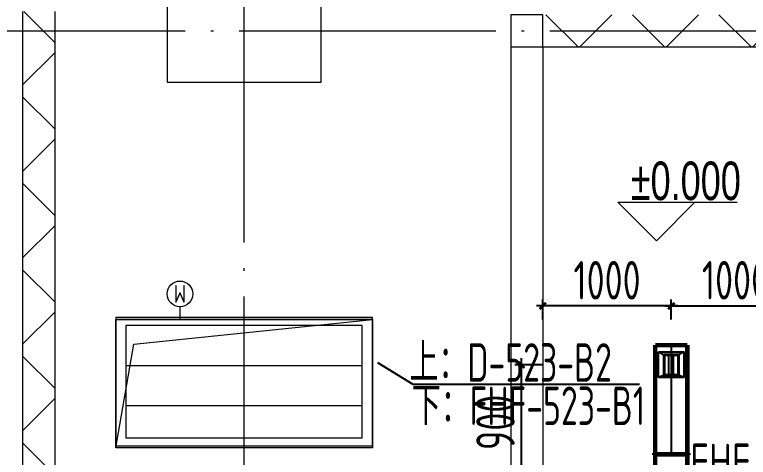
# Model space of a CAD drawing. Extents: x 4 to 13611208, y -605838 to 574722.
# Drawn here: x 13451510 to 13457222, y -12284 to -8835 of the extents above; entities that cross this region are included whole.
import ezdxf
from ezdxf.enums import TextEntityAlignment as Align

# ---------------------------------------------------------------- set-up
doc = ezdxf.new("R2010")
doc.units = 0
doc.header["$LTSCALE"] = 1000
doc.header["$MEASUREMENT"] = 0
doc.linetypes.add('CENTER2', pattern=[28.575, 19.05, -3.175, 3.175, -3.175])
doc.linetypes.add('DOTE', pattern=[2.42, 2, -0.2, 0.02, -0.2])
for name, color, linetype in [('DUCT-X-P中心线', 5, 'CENTER2'), ('DUCT-X-P标注', 7, 'Continuous'), ('DUCT-X-P法兰', 2, 'Continuous'), ('DUCT-X-P管', 31, 'Continuous'), ('DUCT-X-P管端线', 2, 'Continuous'), ('DUCT-X-P风口', 7, 'Continuous'), ('SDF-标注', 7, 'Continuous')]:
    doc.layers.add(name, color=color, linetype=linetype)
doc.layers.add('SDF-风阀', color=51, linetype='Continuous', lineweight=5)
doc.layers.add('建筑底图', color=8, linetype='Continuous', lineweight=13)
doc.styles.add('67', font='gbenor.shx', dxfattribs={"width": 0.7, "bigfont": 'hztxt.shx'})
doc.styles.add('C', font='HZTXT_E', dxfattribs={"width": 0.7, "bigfont": 'HZTXT'})
doc.styles.add('du', font='gbenor.shx', dxfattribs={"width": 0.8, "bigfont": 'hztxt.shx'})
doc.styles.get("Standard").update_dxf_attribs({"font": 'gbenor.shx', "bigfont": 'gbcbig.shx'})
doc.dimstyles.new('67', dxfattribs={"dimscale": 100, "dimtxt": 3, "dimasz": 0.5, "dimexe": 0.5, "dimexo": 2, "dimgap": 0.5, "dimtad": 2, "dimdec": 0, "dimrnd": 5, "dimzin": 0, "dimdsep": 46, "dimtxsty": 'du', "dimblk": 'ARCHTICK', "dimcen": 0, "dimdle": 0.5, "dimclrd": 256, "dimclre": 256, "dimclrt": 256, "dimazin": 0, "dimtfac": 1, "dimtdec": 0, "dimtix": 1, "dimtmove": 2, "dimatfit": 3, "dimfxl": 100, "dimtolj": 1, "dimtzin": 0, "dimlwd": -1, "dimlwe": -1, "dimarcsym": 0})
pattern_1 = [(45, (0, 0), (-336.759605, 336.759605), []), (135, (0, 0), (-336.759605, -336.759605), [])]

# ---------------------------------------------------------------- blocks, each defined once
blk = doc.blocks.new('_FZH')
blk.add_lwpolyline([(-0.5, -0.5), (0.5, -0.5), (0.5, 0.5), (-0.5, 0.5)], close=True)
blk = doc.blocks.new('_ArchTick')
at = {"color": 0, "linetype": 'ByBlock', "const_width": 0.4}
blk.add_lwpolyline([(-0.5, -0.5), (0.5, 0.5)], dxfattribs=at)
blk = doc.blocks.new('*D151')
at = {"layer": 'DUCT-X-P标注', "transparency": 16777216}
for p, q in [((13455622.4, -11210.3), (13455622.4, -11054.3)), ((13456622.4, -11209.5), (13456622.4, -11054.3)), ((13456672.4, -11104.3), (13455572.4, -11104.3))]:
    blk.add_line(p, q, dxfattribs=at)
at = {"layer": 'DUCT-X-P标注', "transparency": 16777216, "xscale": 50, "yscale": 50, "zscale": 50, "rotation": 180}
blk.add_blockref('_ArchTick', (13455622.4, -11104.3), dxfattribs=at)
at = {"layer": 'DUCT-X-P标注', "transparency": 16777216, "xscale": 50, "yscale": 50, "zscale": 50}
blk.add_blockref('_ArchTick', (13456622.4, -11104.3), dxfattribs=at)
at = {"layer": 'DUCT-X-P标注', "transparency": 16777216, "insert": (13456122.4, -10904.3), "char_height": 300, "attachment_point": 5, "style": 'du'}
blk.add_mtext('\\A1;1000', dxfattribs=at)
blk = doc.blocks.new('排热风口')
for points in [[(0, 0), (800, 0), (800, 1250), (0, 1250)], [(50, 49), (750, 49), (750, 1199), (50, 1199)]]:
    blk.add_lwpolyline(points, close=True)
for points in [[(300, 1198), (300, 50)], [(550, 1198), (550, 50)]]:
    blk.add_lwpolyline(points)
blk = doc.blocks.new('*D698')
at = {"layer": 'DUCT-X-P标注', "transparency": 16777216}
for p, q in [((13456622.4, -11209.5), (13456622.4, -11054.3)), ((13457622.4, -11209.5), (13457622.4, -11054.3)), ((13456572.4, -11104.3), (13457672.4, -11104.3))]:
    blk.add_line(p, q, dxfattribs=at)
at = {"layer": 'DUCT-X-P标注', "transparency": 16777216, "xscale": 50, "yscale": 50, "zscale": 50, "rotation": 180}
blk.add_blockref('_ArchTick', (13456622.4, -11104.3), dxfattribs=at)
at = {"layer": 'DUCT-X-P标注', "transparency": 16777216, "xscale": 50, "yscale": 50, "zscale": 50}
blk.add_blockref('_ArchTick', (13457622.4, -11104.3), dxfattribs=at)
at = {"layer": 'DUCT-X-P标注', "transparency": 16777216, "insert": (13457122.4, -10904.3), "char_height": 300, "attachment_point": 5, "style": 'du'}
blk.add_mtext('\\A1;1000', dxfattribs=at)
blk = doc.blocks.new('*D699')
at = {"layer": 'DUCT-X-P标注', "transparency": 16777216}
for p, q in [((13455454.2, -11512.3), (13455454.2, -12510.3)), ((13455622.4, -11562.3), (13455404.2, -11562.3)), ((13455622.4, -12460.3), (13455404.2, -12460.3))]:
    blk.add_line(p, q, dxfattribs=at)
at = {"layer": 'DUCT-X-P标注', "transparency": 16777216, "xscale": 50, "yscale": 50, "zscale": 50}
for p, rotation in [((13455454.2, -11562.3), 90), ((13455454.2, -12460.3), 270)]:
    blk.add_blockref('_ArchTick', p, dxfattribs=dict(at, rotation=rotation))
at = {"layer": 'DUCT-X-P标注', "transparency": 16777216, "insert": (13455254.2, -12011.3), "char_height": 300, "attachment_point": 5, "rotation": 90, "style": 'du'}
blk.add_mtext('\\A1;900', dxfattribs=at)
blk = doc.blocks.new('M')
blk.add_line((0, -100), (0, 0))
blk.add_circle((0, -200), 100)
at = {"width": 0.8}
blk.add_text('M', height=140, dxfattribs=at).set_placement((0, -200), align=Align.MIDDLE)
blk = doc.blocks.new('$风口$00000108')
for p, q in [((-250, 135), (-190, 75)), ((-250, -135), (-250, 135)), ((250, 135), (200, 75)), ((250, 135), (250, -135)), ((200, 25), (-190, 25)), ((-250, -135), (-190, -75)), ((200, -25), (-190, -25)), ((200, -75), (250, -135)), ((250, -135), (-250, -135))]:
    blk.add_line(p, q)
at = {"linetype": 'Continuous'}
blk.add_line((250, 135), (-250, 135), dxfattribs=at)
at = {"lineweight": 40}
for p, q in [((-190, 75), (200, 75)), ((-190, -75), (-190, 75)), ((200, 75), (200, -75)), ((-190, -75), (200, -75))]:
    blk.add_line(p, q, dxfattribs=at)

msp = doc.modelspace()

# ---------------------------------------------------------------- hatches: boundary and pattern name
at = {"layer": '建筑底图'}
h = msp.add_hatch(dxfattribs=at)
h.set_pattern_fill('ANSI37', color=8, scale=300, style=0)
h.set_pattern_definition(pattern_1)
h.paths.add_polyline_path([(13451572.4, -12460.3), (13451822.4, -12460.3), (13451822.4, -8810.3), (13451572.4, -8810.3)])
h = msp.add_hatch(dxfattribs=at)
h.set_pattern_fill('ANSI37', color=8, scale=300, style=0)
h.set_pattern_definition(pattern_1)
h.paths.add_polyline_path([(13460147.4, -9085.3), (13460147.4, -8835.3), (13455622.4, -8835.3), (13455622.4, -9085.3)])

# ---------------------------------------------------------------- linework, layer by layer
at = {"layer": 'DUCT-X-P中心线'}
msp.add_line((13456622.4, -11409.5), (13456622.4, -12259.9), dxfattribs=at)
at = {"layer": 'DUCT-X-P法兰'}
msp.add_line((13456772.4, -12260), (13456472.4, -12260), dxfattribs=at)
at = {"layer": 'DUCT-X-P法兰', "color": 18, "true_color": 0x000000}
for p in [(13456622.4, -12259.9, 3300), (13456622.4, -12260.1, 3300)]:
    msp.add_point(p, dxfattribs=at)
at = {"layer": 'DUCT-X-P管', "const_width": 35}
for points in [[(13456497.4, -11409.5), (13456497.4, -12259.9)], [(13456747.4, -11409.5), (13456497.4, -11409.5)], [(13456747.4, -12259.9), (13456747.4, -11409.5)], [(13456497.4, -12259.9), (13456747.4, -12259.9)], [(13456497.4, -12460.1), (13456497.4, -12260.1)], [(13456747.4, -12260.1), (13456747.4, -12460.1)]]:
    msp.add_lwpolyline(points, dxfattribs=at)
at = {"layer": 'DUCT-X-P管端线'}
msp.add_line((13456747.4, -12260.1), (13456497.4, -12260.1), dxfattribs=at)
at = {"layer": 'SDF-标注'}
for p, q in [((13454612.3, -11715.7, 4160), (13454338.6, -11546.7, 4160)), ((13456374.9, -11715.7, 4160), (13454612.3, -11715.7, 4160))]:
    msp.add_line(p, q, dxfattribs=at)
at = {"layer": '建筑底图', "color": 8, "linetype": 'DOTE'}
for p, q in [((13453297.4, -22710.3), (13453297.4, 3889.7)), ((13119297.4, -8960.3), (13476260, -8960.3))]:
    msp.add_line(p, q, dxfattribs=at)
at = {"layer": '建筑底图', "color": 8}
for p, q in [((13451572.4, -8810.3), (13451572.4, -12460.3)), ((13451822.4, -8810.3), (13451822.4, -12460.3)), ((13455372.4, -9085.3), (13455372.4, -12460.3)), ((13455622.4, -9085.3), (13460147.4, -9085.3)), ((13455622.4, -9085.3), (13455622.4, -12460.3)), ((13456506.5, -10596), (13456206.5, -10296)), ((13456206.5, -10296), (13457135.2, -10296)), ((13456506.5, -10596), (13456806.5, -10296))]:
    msp.add_line(p, q, dxfattribs=at)
for points in [[(13452297.4, -12210.3), (13452436.8, -11401), (13454297.4, -11210.3), (13452297.4, -11210.3)], [(13454297.4, -12210.3), (13452297.4, -12210.3), (13452297.4, -11210.3), (13454297.4, -11210.3)]]:
    msp.add_lwpolyline(points, close=True, dxfattribs=at)

# ---------------------------------------------------------------- block references
at = {"layer": 'DUCT-X-P风口', "xscale": 0.4, "yscale": 0.7407407407407408, "rotation": 270}
msp.add_blockref('$风口$00000108', (13456622.4, -11562.3, 3500), dxfattribs=at)
at = {"layer": 'SDF-风阀', "rotation": 180}
msp.add_blockref('M', (13452797.1, -11210.3), dxfattribs=at)
at = {"layer": 'SDF-风阀', "xscale": 1.25, "yscale": 1.6, "rotation": 270}
msp.add_blockref('排热风口', (13452297.1, -11195), dxfattribs=at)
at = {"layer": '建筑底图', "color": 8}
for p, xscale, yscale, zscale in [((13453297.4, -8960.3), 1200, 800, 800), ((13455497.4, -8960.3), 250, 250, 250)]:
    msp.add_blockref('_FZH', p, dxfattribs=dict(at, xscale=xscale, yscale=yscale, zscale=zscale))

# ---------------------------------------------------------------- texts
at = {"layer": 'DUCT-X-P标注', "style": 'du', "width": 0.8}
msp.add_text('FHF-B212', height=300, dxfattribs=at).set_placement((13456769.7, -12476.5))
at = {"layer": 'SDF-标注', "style": '67', "width": 0.75}
for s, p in [('上：D-523-B2', (13454584.4, -11694.7, 4160)), ('下：FHF-523-B1', (13454602.6, -12032.2, 4159.3))]:
    msp.add_text(s, height=300, dxfattribs=at).set_placement(p)
at = {"layer": '建筑底图', "color": 8, "style": 'C', "width": 0.7}
msp.add_text('%%P0.000', height=300, dxfattribs=at).set_placement((13456307.2, -10279.5))

# ---------------------------------------------------------------- dimensions: what is measured, and where the dimension line sits
at = {"layer": 'DUCT-X-P标注'}
for base, p2, picture, middle in [((13455622.4, -11104.3), (13455622.4, -11410.3), '*D151', (13456122.4, -10904.3)), ((13457622.4, -11104.3), (13457622.4, -11409.5, 3300), '*D698', (13457122.4, -10904.3))]:
    dim = msp.add_linear_dim(base=base, p1=(13456622.4, -11409.5, 3300), p2=p2, dimstyle='67', dxfattribs=at)
    dim.commit()
    dim.dimension.update_dxf_attribs({"geometry": picture, "text_midpoint": middle})
dim = msp.add_linear_dim(base=(13455454.2, -12460.3), p1=(13455822.4, -11562.3), p2=(13455822.4, -12460.3), angle=90, dimstyle='67', dxfattribs=at)
dim.commit()
dim.dimension.update_dxf_attribs({"geometry": '*D699', "text_midpoint": (13455254.2, -12011.3)})

doc.saveas('drawing.dxf')
